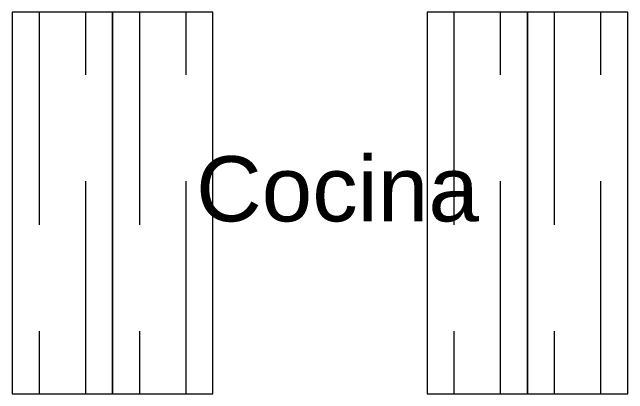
# Model space of a CAD drawing. Extents: x 306 to 2240, y 18 to 779.
# Drawn here: x 682.972 to 687.572, y 333.532 to 336.379 of the extents above; entities that cross this region are included whole.
import ezdxf

# ---------------------------------------------------------------- set-up
doc = ezdxf.new("R2010")
doc.units = 0
doc.header["$MEASUREMENT"] = 0
doc.linetypes.add('DASHED2', pattern=[9.525, 6.35, -3.175])
for name, color, linetype in [('Aberturas', 2, 'Continuous'), ('EQUIPAMIENTOS APOYO', 1, 'Continuous'), ('Nombre de locales', 3, 'Continuous')]:
    doc.layers.add(name, color=color, linetype=linetype)
doc.styles.add('arial', font='arial.ttf')

msp = doc.modelspace()

# ---------------------------------------------------------------- linework, layer by layer
at = {"layer": 'Aberturas', "color": 1, "linetype": 'DASHED2', "lineweight": 0, "ltscale": 0.25}
for points in [[(683.1724, 333.5323), (683.5224, 333.5323), (683.5224, 336.3794), (683.1724, 336.3794)], [(683.9224, 333.5323), (684.2724, 333.5323), (684.2724, 336.3794), (683.9224, 336.3794)], [(686.2724, 333.5323), (686.6224, 333.5323), (686.6224, 336.3794), (686.2724, 336.3794)], [(687.0224, 333.5323), (687.3724, 333.5323), (687.3724, 336.3794), (687.0224, 336.3794)]]:
    msp.add_lwpolyline(points, close=True, dxfattribs=at)
at = {"layer": 'EQUIPAMIENTOS APOYO', "color": 8, "lineweight": 0}
for points in [[(682.9724, 336.3794), (682.9724, 333.5323), (683.7224, 333.5323), (683.7224, 336.3794)], [(683.7224, 336.3794), (683.7224, 333.5323), (684.4724, 333.5323), (684.4724, 336.3794)], [(686.0724, 336.3794), (686.0724, 333.5323), (686.8224, 333.5323), (686.8224, 336.3794)], [(686.8224, 336.3794), (686.8224, 333.5323), (687.5724, 333.5323), (687.5724, 336.3794)]]:
    msp.add_lwpolyline(points, close=True, dxfattribs=at)

# ---------------------------------------------------------------- texts
at = {"layer": 'Nombre de locales', "insert": (686.4605, 335.3051, 0), "char_height": 0.486326, "width": 4.257653, "attachment_point": 3, "rotation": 360, "style": 'arial'}
msp.add_mtext('{\\C4;Cocina}', dxfattribs=at)

doc.saveas('drawing.dxf')
